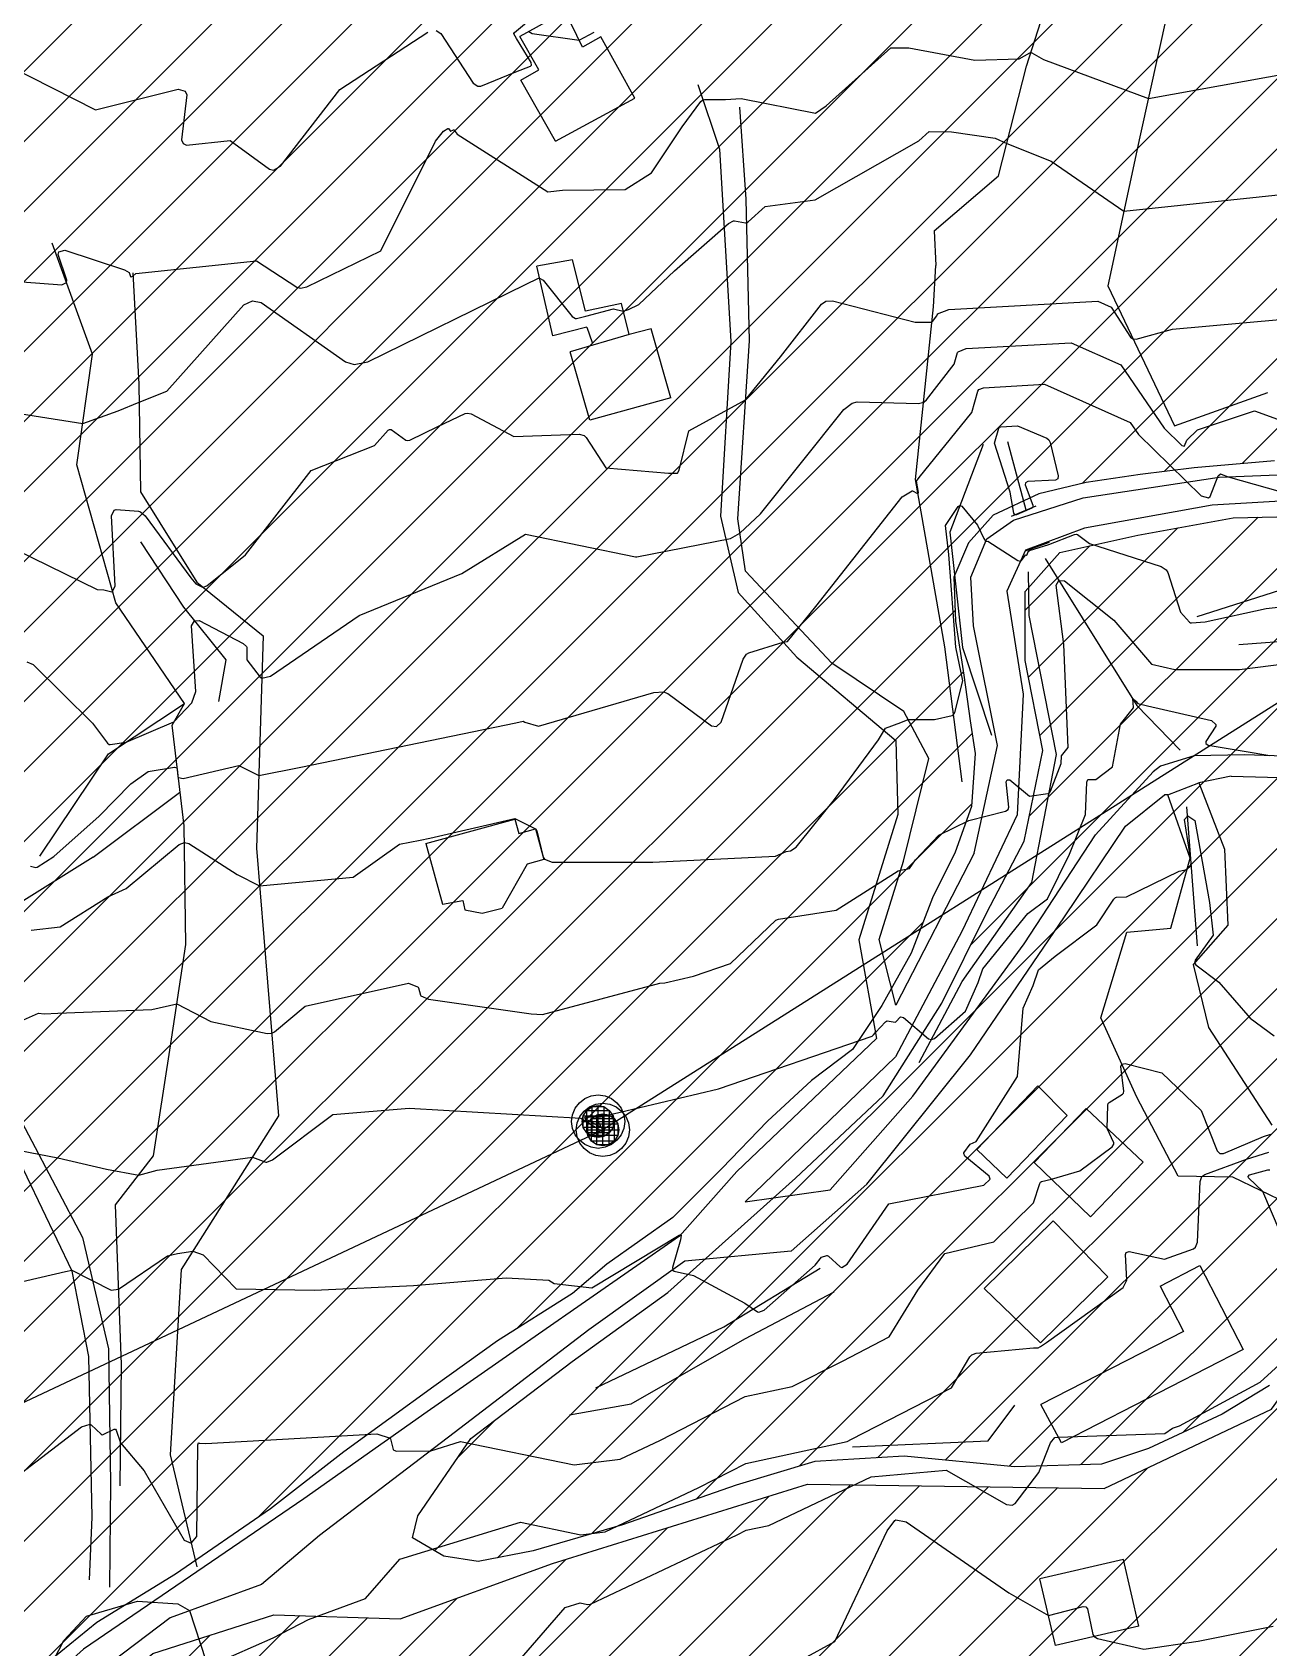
# Model space of a CAD drawing. Extents: x 13365 to 36625, y 86498 to 171760.
# Drawn here: x 16581.4 to 16737.5, y 88683 to 88887 of the extents above; entities that cross this region are included whole.
import ezdxf

# ---------------------------------------------------------------- set-up
doc = ezdxf.new("R2010")
doc.units = 0
doc.header["$LTSCALE"] = 5
doc.header["$MEASUREMENT"] = 0
doc.linetypes.add('A_CONTINUOUS_LINE', pattern=[0])
doc.linetypes.add('KERB', pattern=[16, 5, -6, 5])
doc.layers.get('0').update_dxf_attribs({"linetype": 'A_CONTINUOUS_LINE'})
for name, color, linetype in [('CONTOUR', 255, 'Continuous'), ('ELECTRIC', 240, 'A_CONTINUOUS_LINE'), ('EXISTING BUILDING', 21, 'A_CONTINUOUS_LINE'), ('EXISTING ROAD', 25, 'A_CONTINUOUS_LINE'), ('Recreational', 73, 'Continuous'), ('RELIEF', 255, 'A_CONTINUOUS_LINE'), ('Residential', 51, 'Continuous'), ('STREAM & RIVER FRONT', 161, 'A_CONTINUOUS_LINE')]:
    doc.layers.add(name, color=color, linetype=linetype)

# ---------------------------------------------------------------- blocks, each defined once
blk = doc.blocks.new('S034')
at = {"color": 0}
for p, q in [((-0.43, 0.25), (-0.35, 0.35)), ((-0.35, 0.35), (-0.25, 0.43)), ((-0.25, 0.43), (-0.13, 0.48)), ((-0.13, 0.48), (0, 0.5)), ((0, 0.5), (0.13, 0.48)), ((0.13, 0.48), (0.25, 0.43)), ((0.25, 0.43), (0.35, 0.35)), ((0.35, 0.35), (0.43, 0.25)), ((-0.5, 0), (-0.48, 0.13)), ((-0.48, -0.13), (-0.5, 0)), ((-0.48, 0.13), (-0.43, 0.25)), ((-0.3, 0), (-0.28, 0.11)), ((-0.28, -0.11), (-0.3, 0)), ((0.3, 0), (-0.3, 0)), ((-0.28, 0.11), (-0.21, 0.21)), ((-0.28, -0.11), (-0.28, 0.11)), ((-0.28, 0.11), (0.28, 0.11)), ((-0.21, 0.21), (-0.11, 0.28)), ((-0.21, -0.21), (-0.21, 0.21)), ((-0.21, 0.21), (0.21, 0.21)), ((-0.11, 0.28), (0, 0.3)), ((-0.11, -0.28), (-0.11, 0.28)), ((-0.11, 0.28), (0.11, 0.28)), ((0, 0.3), (0.11, 0.28)), ((0, -0.3), (0, 0.3)), ((0.11, 0.28), (0.21, 0.21)), ((0.11, 0.28), (0.11, -0.28)), ((0.21, 0.21), (0.28, 0.11)), ((0.21, 0.21), (0.21, -0.21)), ((0.28, 0.11), (0.3, 0)), ((0.28, 0.11), (0.28, -0.11)), ((0.3, 0), (0.28, -0.11)), ((0.43, 0.25), (0.48, 0.13)), ((0.48, 0.13), (0.5, 0)), ((0.5, 0), (0.48, -0.13)), ((-0.43, -0.25), (-0.48, -0.13)), ((-0.35, -0.35), (-0.43, -0.25)), ((-0.21, -0.21), (-0.28, -0.11)), ((0.28, -0.11), (-0.28, -0.11)), ((-0.11, -0.28), (-0.21, -0.21)), ((0.21, -0.21), (-0.21, -0.21)), ((0, -0.3), (-0.11, -0.28)), ((0.11, -0.28), (-0.11, -0.28)), ((0.11, -0.28), (0, -0.3)), ((0.21, -0.21), (0.11, -0.28)), ((0.28, -0.11), (0.21, -0.21)), ((0.43, -0.25), (0.35, -0.35)), ((0.48, -0.13), (0.43, -0.25)), ((-0.25, -0.43), (-0.35, -0.35)), ((-0.13, -0.48), (-0.25, -0.43)), ((0, -0.5), (-0.13, -0.48)), ((0.13, -0.48), (0, -0.5)), ((0.25, -0.43), (0.13, -0.48)), ((0.35, -0.35), (0.25, -0.43))]:
    blk.add_line(p, q, dxfattribs=at)

msp = doc.modelspace()

# ---------------------------------------------------------------- hatches: boundary and pattern name
at = {"layer": 'Recreational', "linetype": 'Continuous'}
h = msp.add_hatch(dxfattribs=at)
h.set_pattern_fill('ANSI31', color=256, scale=50, style=0)
h.paths.add_polyline_path([(16925.04, 88786.82), (16936.03, 88794.73), (16947.61, 88802.45), (16962.29, 88809.39), (16976.57, 88812.09), (16983.14, 88809), (16986.23, 88800.52), (16986.61, 88791.64), (16967.53, 88779.17), (16951.49, 88770.08), (16934.59, 88758.82), (16914.22, 88751.46), (16893.85, 88741.51), (16869.9, 88732.34), (16848.23, 88722.39), (16827.43, 88716.32), (16807.06, 88707.67), (16796.66, 88696.84), (16791.89, 88682.12), (16793.58, 88667.27), (16776.24, 88655.15), (16755.44, 88642.16), (16730.74, 88633.07), (16699, 88620.88), (16673, 88608.76), (16645.69, 88596.64), (16626.19, 88584.08), (16604.87, 88574.88), (16584.5, 88567.95), (16566.74, 88556.26), (16551.57, 88548.47), (16527.73, 88536.78), (16509.97, 88521.63), (16493.01, 88512.02), (16480.88, 88500.34), (16471.34, 88486.48), (16458.3, 88468.63), (16448.77, 88462.14), (16439.67, 88454.34), (16437.07, 88432.26), (16432.7, 88415.23), (16424.9, 88397.05), (16408.86, 88372.8), (16391.96, 88357.22), (16373.71, 88338.53), (16349.88, 88319.48), (16329.44, 88302.9), (16305.61, 88287.32), (16283.51, 88279.52), (16258.8, 88271.3), (16229.68, 88257.37), (16199.35, 88247.41), (16175.08, 88235.72), (16154.64, 88223.97), (16137.74, 88210.98), (16124.3, 88198.42), (16110.82, 88183.61), (16086.55, 88172.35), (16067.92, 88161.53), (16041.48, 88148.54), (16009.78, 88132.9), (15987.68, 88122.94), (15964.28, 88106.92), (15939.51, 88090.34), (15921.31, 88073.45), (15902.24, 88056.57), (15885.34, 88036.22), (15871.43, 88017.88), (15857.13, 87997.96), (15844.56, 87976.75), (15831.5, 87955.83), (15816.76, 87917.74), (15806.36, 87890.03), (15797.66, 87863.9), (15781.19, 87833.16), (15778.99, 87814.44), (15775.95, 87788.47), (15774.63, 87758.87), (15772.03, 87736.35), (15764.62, 87714.54), (15752.05, 87702.85), (15737.75, 87695.93), (15723.45, 87692.9), (15702.22, 87687.27), (15682.62, 87677.18), (15661.38, 87665.06), (15647.51, 87656.83), (15631.48, 87641.68), (15613.71, 87627.83), (15598.54, 87614.84), (15579.04, 87602.72), (15558.2, 87588.29), (15530.46, 87568.38), (15506.2, 87552.79), (15476.25, 87530.63), (15449.81, 87514.61), (15419.47, 87490.36), (15398.37, 87471.97), (15376.2, 87452.53), (15353.49, 87428.76), (15337.72, 87407.51), (15323.12, 87385.91), (15310.68, 87362.14), (15298.25, 87335.67), (15280.32, 87299.28), (15246.25, 87276.05), (15214.35, 87254.99), (15177.58, 87217.17), (15140.81, 87184.22), (15109.99, 87150.73), (15083, 87205.69), (15068.26, 87236.08), (15049.98, 87278.53), (15039.11, 87304.43), (15028.89, 87340.43), (15019.21, 87365.14), (15012.21, 87383.95), (15005.22, 87400.07), (15002.4, 87411.12), (15003.46, 87420.61), (15010.84, 87421.66), (15020.87, 87421.14), (15033.53, 87424.83), (15054.11, 87429.57), (15070.47, 87435.9), (15082.08, 87438.01), (15097.91, 87441.17), (15110.57, 87445.91), (15125.35, 87450.13), (15132.24, 87452.8), (15148.6, 87458.07), (15162.31, 87460.71), (15176.56, 87464.4), (15188.7, 87468.09), (15197.14, 87473.89), (15202.47, 87479.77), (15211.97, 87490.31), (15220.41, 87498.75), (15229.38, 87506.13), (15239.4, 87515.09), (15251.54, 87523.52), (15261.57, 87530.9), (15272.65, 87537.76), (15285.9, 87546.26), (15296.98, 87551.53), (15310.17, 87558.38), (15326, 87566.82), (15340.77, 87577.89), (15349.82, 87586.98), (15361.96, 87598.57), (15368.82, 87607.53), (15375.68, 87618.08), (15384.17, 87628.75), (15389.98, 87641.4), (15396.31, 87654.58), (15402.64, 87664.07), (15414.25, 87677.78), (15423.22, 87687.26), (15436.94, 87698.33), (15445.45, 87706.35), (15457.05, 87712.68), (15466.03, 87718.48), (15482.91, 87725.86), (15496.63, 87731.13), (15517.74, 87738.51), (15532.51, 87745.36), (15549.48, 87754.4), (15563.2, 87764.42), (15574.81, 87771.8), (15591.69, 87782.34), (15610.69, 87792.88), (15623.47, 87799.33), (15635.61, 87808.29), (15648.8, 87819.36), (15664.1, 87832.01), (15673.6, 87840.44), (15687.92, 87853.25), (15699.53, 87866.96), (15706.39, 87878.03), (15712.72, 87891.73), (15721.69, 87909.13), (15729.61, 87927.05), (15737.59, 87940.39), (15742.34, 87950.41), (15751.31, 87963.06), (15758.17, 87980.45), (15762.91, 87998.38), (15770.36, 88013.75), (15781.44, 88027.45), (15789.88, 88042.21), (15797.32, 88052.35), (15808.93, 88069.74), (15814.2, 88085.03), (15825.28, 88097.15), (15837.42, 88107.7), (15852.76, 88118.32), (15864.9, 88132.55), (15879.67, 88144.15), (15895.56, 88157.48), (15907.17, 88172.77), (15919.31, 88188.58), (15936.19, 88204.39), (15950.97, 88221.79), (15962.58, 88233.91), (15978.99, 88249.87), (15993.76, 88267.27), (16004.32, 88285.19), (16017.03, 88307.5), (16026.53, 88323.31), (16033.59, 88346.96), (16041.25, 88369.09), (16050.91, 88392.43), (16061.79, 88405.71), (16079.8, 88418.7), (16098.35, 88428.12), (16112.55, 88429.46), (16130.27, 88435.49), (16147.6, 88441.93), (16165.97, 88448.18), (16184.87, 88452.98), (16202.81, 88459.7), (16219.52, 88466.15), (16244.19, 88475.43), (16265.73, 88483.48), (16293.92, 88494.68), (16322.75, 88508.12), (16341.39, 88520.69), (16360.93, 88535.09), (16377.91, 88547.57), (16398.45, 88564.25), (16414.47, 88572.89), (16436.6, 88582.55), (16453.32, 88593.79), (16477.34, 88606.27), (16493.41, 88613.06), (16513.91, 88621.7), (16532.86, 88632.31), (16548.56, 88642.55), (16568.74, 88657.59), (16582.83, 88670.71), (16596.61, 88682.23), (16611.92, 88687.13), (16627.87, 88686.63), (16647.1, 88693.59), (16679.29, 88703.61), (16716.75, 88703.08), (16737.86, 88713.09), (16748.94, 88728.38), (16762.13, 88738.92), (16778.49, 88752.63), (16787.39, 88761.04), (16806.07, 88767.18), (16818.95, 88772.26), (16836.58, 88774.3), (16850.13, 88774.97), (16864.37, 88778.36), (16879.96, 88783.1), (16894.88, 88784.45), (16910.81, 88785.47)])
at = {"layer": 'Residential', "linetype": 'Continuous'}
h = msp.add_hatch(dxfattribs=at)
h.set_pattern_fill('ANSI31', color=256, scale=50, style=0)
h.paths.add_polyline_path([(16630.08, 88699.64), (16636.79, 88709.37), (16649.55, 88719.1), (16661.64, 88727.82), (16677.76, 88742.25), (16688.84, 88752.65), (16696.23, 88764.39), (16701.94, 88775.8), (16706.64, 88784.85), (16708.99, 88796.26), (16706.77, 88807.64), (16706.77, 88816.38), (16711.14, 88821.3), (16720.98, 88823.48), (16733.01, 88825.67), (16745.86, 88825.94), (16758.44, 88826.76), (16770.2, 88828.95), (16775.12, 88834.96), (16779.49, 88842.33), (16781.2, 88847.63), (16783.39, 88858.01), (16783.94, 88871.12), (16786.67, 88882.86), (16792.69, 88889.69), (16804.72, 88898.7), (16813.47, 88906.9), (16830.85, 88927.16), (16842.89, 88943.31), (16854.23, 88954.99), (16866.95, 88968.04), (16878.64, 88981.43), (16886.55, 88992.43), (16887.08, 88995.26), (16885.83, 88998.09), (16882.37, 89000.6), (16877.35, 88999.97), (16871.39, 88998.71), (16865.11, 89000.28), (16856.94, 89003.42), (16846.59, 89008.44), (16835.6, 89012.51), (16824.92, 89017.22), (16812.68, 89020.35), (16802.01, 89022.23), (16791.65, 89021.92), (16780.97, 89020.98), (16773.13, 89023.17), (16764.65, 89026.62), (16757.12, 89033.52), (16748.01, 89040.74), (16745.5, 89046.01), (16748.14, 89050.4), (16755.22, 89054.05), (16767.92, 89062.87), (16776.21, 89059.56), (16785.6, 89052.94), (16809.9, 89049.08), (16841.94, 89052.39), (16857.96, 89055.11), (16870.02, 89060.42), (16882.8, 89067.87), (16889.54, 89075.67), (16900.18, 89080.98), (16914.73, 89083.46), (16927.5, 89084.17), (16943.83, 89088.78), (16962.72, 89092.76), (16988.62, 89097.01), (17014.52, 89103.39), (17034.39, 89110.48), (17068.97, 89124.81), (17094.87, 89135.8), (17108.71, 89141.47), (17119.71, 89151.39), (17133.9, 89163.09), (17148.45, 89174.43), (17162.29, 89184), (17177.97, 89193.32), (17191.46, 89202.89), (17199.62, 89212.11), (17209.2, 89224.87), (17218.78, 89237.27), (17224.81, 89243.3), (17235.81, 89246.13), (17251.77, 89251.1), (17268.24, 89259.11), (17283.14, 89268.68), (17298.75, 89279.31), (17322.88, 89295.62), (17338.85, 89305.9), (17351.62, 89313.69), (17366.88, 89321.85), (17376.24, 89330.89), (17386.34, 89346.58), (17395.32, 89366.76), (17407.11, 89389.75), (17417.21, 89411.61), (17425.09, 89428.62), (17428.46, 89447.68), (17430.7, 89469.54), (17436.31, 89481.87), (17444.17, 89489.16), (17456.51, 89491.4), (17464.93, 89490.84), (17468.86, 89488.6), (17472.79, 89482.43), (17476.15, 89468.42), (17479.52, 89457.77), (17482.32, 89447.12), (17484.57, 89437.59), (17489.62, 89426.38), (17493.55, 89407.32), (17496.35, 89392.18), (17498.04, 89380.41), (17497.47, 89357.99), (17498.04, 89344.54), (17497.47, 89325.48), (17491.88, 89313.93), (17489.35, 89302.53), (17491.88, 89284.16), (17495.69, 89274.02), (17496.32, 89260.71), (17500.13, 89251.84), (17506.47, 89242.34), (17512.18, 89226.5), (17514.72, 89208.76), (17519.79, 89189.75), (17521.06, 89172.65), (17519.79, 89163.78), (17514.08, 89151.11), (17512.2, 89138.81), (17511.56, 89125.51), (17505.86, 89114.74), (17503.32, 89103.33), (17498.25, 89089.39), (17493.81, 89078.62), (17488.73, 89072.29), (17477.32, 89066.59), (17470.98, 89056.45), (17464, 89046.95), (17457.66, 89036.81), (17450.68, 89033.01), (17443.7, 89033.64), (17438.39, 89036.68), (17430.24, 89041.56), (17423.32, 89046.85), (17413.95, 89052.55), (17405.8, 89056.21), (17398.06, 89057.84), (17391.95, 89057.84), (17381.76, 89055.4), (17373.61, 89052.55), (17363.84, 89047.26), (17356.1, 89043.19), (17347.13, 89037.9), (17325.7, 89022.65), (17312.17, 89011.71), (17296.71, 89003.99), (17277.38, 88996.91), (17259.34, 88990.47), (17237.43, 88980.17), (17221.33, 88969.23), (17205.87, 88958.29), (17191.05, 88946.71), (17174.94, 88931.26), (17161.95, 88916.91), (17148.42, 88902.75), (17131.67, 88889.23), (17113.63, 88869.92), (17087.22, 88850.61), (17066.6, 88837.74), (17060.01, 88833.61), (17047.77, 88823.32), (17030.09, 88812.35), (17020.8, 88807.05), (17010.52, 88801.41), (17002.56, 88798.1), (16996.26, 88797.44), (16991.61, 88799.1), (16988.63, 88803.07), (16987.63, 88809.37), (16983.98, 88813.34), (16977.02, 88815), (16967.07, 88813.67), (16956.45, 88810.69), (16950.15, 88806.05), (16939.54, 88800.75), (16932.9, 88795.78), (16925.27, 88791.14), (16916.65, 88788.49), (16904.59, 88787.48), (16891.32, 88787.15), (16878.39, 88785.49), (16865.12, 88781.51), (16853.51, 88778.53), (16841.57, 88776.87), (16826.98, 88776.21), (16817.36, 88774.88), (16808.65, 88771.19), (16799.69, 88767.88), (16791.4, 88764.9), (16784.1, 88763.24), (16778.79, 88758.93), (16772.49, 88751.97), (16766.19, 88746.01), (16759.83, 88740.61), (16752.2, 88735.31), (16747.23, 88731.01), (16744.24, 88727.03), (16740.59, 88721.73), (16737.61, 88716.09), (16731.64, 88712.45), (16722.35, 88708.14), (16716.38, 88706.15), (16705.43, 88705.82), (16691.5, 88707.15), (16680.22, 88706.48), (16670.27, 88703.5), (16655.94, 88698.5), (16644.66, 88695.19), (16637.69, 88693.86), (16633.38, 88694.52), (16629.4, 88696.84)])
h = msp.add_hatch(dxfattribs=at)
h.set_pattern_fill('ANSI31', color=256, scale=50, style=0)
h.paths.add_polyline_path([(15494.79, 88343.41), (15503.05, 88354.41), (15508.54, 88365.97), (15518.89, 88373.27), (15533.51, 88383.62), (15558.48, 88393.35), (15577.97, 88397), (15607.07, 88403.29), (15633.43, 88411.09), (15654.74, 88415.7), (15676.1, 88420.04), (15693.91, 88430.32), (15706.96, 88438.23), (15719.63, 88447.71), (15731.89, 88457.2), (15742.58, 88464.71), (15752.47, 88472.22), (15759.59, 88482.5), (15770.27, 88493.96), (15781.01, 88509.86), (15800.74, 88539.42), (15819.59, 88560.76), (15833.33, 88584.79), (15840.8, 88609.85), (15845.3, 88632.32), (15851.48, 88654.79), (15854.3, 88685.13), (15858.23, 88705.92), (15868.1, 88730.61), (15884.93, 88750.05), (15909.11, 88767.38), (15929.62, 88784.71), (15946.97, 88802.57), (15959.58, 88816.75), (15976.31, 88831.6), (15988.68, 88843.96), (15999.3, 88855.15), (16010.44, 88865.27), (16025.64, 88888.55), (16038.81, 88906.77), (16059.07, 88923.97), (16078.48, 88949.09), (16109.59, 88960.28), (16133.23, 88970.22), (16158.29, 88983.66), (16181.47, 88991.65), (16209.45, 88998.03), (16237.42, 89001.23), (16258.26, 89000.15), (16285.47, 89001.69), (16309.96, 89002.78), (16328.69, 89000), (16352.28, 89000.7), (16380.04, 89006.24), (16405.71, 89009.71), (16432.07, 89013.17), (16461.22, 89017.33), (16497.3, 89023.57), (16526.44, 89031.89), (16559.74, 89039.51), (16578.48, 89049.91), (16592.35, 89063.77), (16600.68, 89080.41), (16607.78, 89097.88), (16605.7, 89118.67), (16598.76, 89132.53), (16590.44, 89142.24), (16587.66, 89159.57), (16586.97, 89174.81), (16584.89, 89197.69), (16586.97, 89211.55), (16593.21, 89217.79), (16605.01, 89218.48), (16614.72, 89212.24), (16624.43, 89204.62), (16634.15, 89195.61), (16640.39, 89185.9), (16647.33, 89172.04), (16652.88, 89158.87), (16658.43, 89140.16), (16658.43, 89125.6), (16663.29, 89111.05), (16667.45, 89094.41), (16672.91, 89086.02), (16679.34, 89079.24), (16685.41, 89074.24), (16692.2, 89071.03), (16696.49, 89064.25), (16703.28, 89056.04), (16713.28, 89051.4), (16724.35, 89050.33), (16736.14, 89049.26), (16742.57, 89046.41), (16745.78, 89040.7), (16749, 89032.85), (16755.07, 89026.07), (16761.5, 89021.07), (16772.86, 89016.17), (16781.32, 89014.73), (16791.22, 89015.14), (16798.23, 89016.17), (16803.59, 89016.38), (16811.02, 89014.73), (16820.51, 89012.05), (16828.96, 89008.75), (16838.04, 89005.46), (16842.85, 89003.14), (16850.27, 88999.84), (16855.43, 88996.96), (16862.03, 88993.87), (16865.74, 88989.74), (16869.04, 88985.21), (16867.81, 88980.89), (16865.33, 88976.35), (16861.41, 88972.23), (16857.89, 88968.43), (16853.15, 88964.11), (16847.16, 88958.75), (16840.36, 88952.16), (16834.17, 88945.36), (16828.4, 88937.94), (16823.43, 88931.05), (16818.89, 88924.87), (16814.35, 88918.28), (16808.17, 88911.89), (16800.33, 88904.88), (16793.11, 88899.11), (16787.75, 88893.55), (16782.39, 88887.99), (16779.28, 88882.12), (16777.22, 88876.35), (16777.22, 88869.76), (16776.8, 88862.96), (16776.6, 88856.36), (16774.95, 88849.57), (16772.68, 88844), (16769.79, 88839.47), (16766.08, 88836.38), (16761.95, 88834.53), (16757.42, 88833.08), (16749.79, 88833.08), (16738.24, 88832.88), (16728.08, 88831.98), (16721.27, 88831.15), (16714.47, 88830.12), (16708.49, 88828.68), (16702.71, 88826), (16699.62, 88822.5), (16697.76, 88818.17), (16697.97, 88812.61), (16699, 88805.81), (16699.82, 88800.04), (16700.44, 88795.92), (16700, 88789.22), (16697.94, 88783.45), (16695.05, 88777.68), (16692.37, 88770.67), (16688.66, 88764.08), (16684.95, 88758.52), (16679.79, 88754.6), (16674.22, 88749.45), (16668.45, 88743.48), (16662.26, 88737.3), (16653.96, 88731.41), (16649.63, 88727.7), (16640.14, 88721.73), (16632.1, 88715.96), (16620.75, 88707.72), (16611.47, 88700.51), (16599.51, 88692.27), (16589.55, 88686.14), (16580.47, 88678.73), (16571.6, 88671.1), (16563.56, 88663.48), (16555.52, 88657.5), (16544.79, 88650.91), (16530.15, 88642.46), (16514.39, 88633.52), (16499.54, 88625.9), (16487.17, 88620.34), (16477.48, 88616.83), (16464.48, 88609.42), (16448.6, 88600.35), (16437.17, 88594.29), (16421.5, 88586.46), (16411.8, 88580.9), (16397.99, 88572.86), (16386.23, 88566.27), (16371.17, 88554.94), (16361, 88548.89), (16351.51, 88542.09), (16343.88, 88535.5), (16333.78, 88528.28), (16324.29, 88520.46), (16317.69, 88516.54), (16309.03, 88512.83), (16298.72, 88508.51), (16287.9, 88504.05), (16274.15, 88499.34), (16260.78, 88494.83), (16249.67, 88490.13), (16234.99, 88486.18), (16223.31, 88480.91), (16211.26, 88475.64), (16203.73, 88472.07), (16190.55, 88467.74), (16179.34, 88465.04), (16167.85, 88463.91), (16151.28, 88459.58), (16139.23, 88455.07), (16126.05, 88449.99), (16108.72, 88443.97), (16098.5, 88439.02), (16086.83, 88433.75), (16079.86, 88431.31), (16072.33, 88425.47), (16064.98, 88419.08), (16059.15, 88412.87), (16046.86, 88427.97), (16026.65, 88428.3), (16013.4, 88424), (15997.83, 88418.7), (15985.9, 88411.42), (15973.64, 88402.15), (15960.39, 88394.54), (15935.15, 88389.2), (15913.84, 88379.33), (15896.68, 88369.47), (15881.09, 88362.71), (15865.49, 88361.68), (15843.14, 88364.79), (15821.3, 88366.87), (15808.96, 88367.64), (15797.8, 88368.71), (15784.5, 88370), (15769.49, 88370.86), (15751.25, 88370.64), (15731.73, 88370), (15714.09, 88366.67), (15694.41, 88362.99), (15680.14, 88359.75), (15660.69, 88353.49), (15640.15, 88346.79), (15619.17, 88342.48), (15596.47, 88340.53), (15573.72, 88338.78), (15559.14, 88335.05), (15545.23, 88329.97), (15528.27, 88325.9), (15504.18, 88323.19), (15495.03, 88330.84)])
edge = h.paths.add_edge_path(flags=16)
edge.add_arc((15950.24, 88496.61), 15.56, 174.6777, 264.6777, ccw=False)
edge.add_line((15934.75, 88498.05), (15906.02, 88532.68))
edge.add_line((15906.02, 88532.68), (15899.63, 88540.38))
edge.add_line((15899.63, 88540.38), (15893.25, 88548.08))
edge.add_line((15893.25, 88548.08), (15910.18, 88562.12))
edge.add_line((15910.18, 88562.12), (15916.56, 88554.43))
edge.add_line((15916.56, 88554.43), (15962.74, 88592.74))
edge.add_line((15962.74, 88592.74), (16082.04, 88691.7))
edge.add_line((16082.04, 88691.7), (16199.02, 88788.75))
edge.add_line((16199.02, 88788.75), (16197.43, 88790.67))
edge.add_line((16197.43, 88790.67), (16212.05, 88802.8))
edge.add_line((16212.05, 88802.8), (16220.35, 88792.79))
edge.add_line((16220.35, 88792.79), (16248.76, 88758.55))
edge.add_line((16248.76, 88758.55), (16262.81, 88741.61))
edge.add_line((16262.81, 88741.61), (16291.54, 88706.98))
edge.add_line((16291.54, 88706.98), (16300.8, 88695.82))
edge.add_line((16300.8, 88695.82), (16286.18, 88683.69))
edge.add_line((16286.18, 88683.69), (16283.3, 88687.15))
edge.add_line((16283.3, 88687.15), (16260.21, 88668))
edge.add_line((16260.21, 88668), (16244.43, 88654.91))
edge.add_line((16244.43, 88654.91), (16207.37, 88624.16))
edge.add_line((16207.37, 88624.16), (16155.82, 88581.4))
edge.add_line((16155.82, 88581.4), (16117.83, 88549.88))
edge.add_line((16117.83, 88549.88), (16110.13, 88543.5))
edge.add_line((16110.13, 88543.5), (16047.02, 88491.14))
edge.add_line((16047.02, 88491.14), (16000.84, 88452.83))
edge.add_line((16000.84, 88452.83), (16013.34, 88437.77))
edge.add_line((16013.34, 88437.77), (15992.73, 88428.16))
edge.add_line((15992.73, 88428.16), (15983.91, 88438.79))
edge.add_line((15983.91, 88438.79), (15977.52, 88446.48))
edge.add_line((15977.52, 88446.48), (15948.79, 88481.12))

# ---------------------------------------------------------------- linework, layer by layer
at = {"layer": 'CONTOUR', "color": 33, "linetype": 'A_CONTINUOUS_LINE'}
for points in [[(16575.69, 88884.13), (16589.38, 88877.21), (16599.82, 88879.8), (16600.72, 88879.57), (16600.93, 88879.08), (16600.25, 88873.4), (16600.44, 88872.92), (16600.88, 88872.75), (16606.39, 88873.34), (16611.35, 88869.69), (16611.85, 88869.57), (16612.74, 88870.07), (16620.22, 88879.76), (16631.33, 88887.02)], [(16632.42, 88887.21), (16632.99, 88886.85), (16637.09, 88880.55), (16637.64, 88880.17), (16638.03, 88880.19), (16642.47, 88882), (16644.3, 88882.72), (16644.42, 88882.85), (16644.39, 88883.15), (16642.54, 88886.22), (16642.21, 88886.78), (16642.2, 88886.83), (16642.29, 88886.98), (16643.8, 88888.22)], [(16644.08, 88887.07), (16644.51, 88886.84), (16650.46, 88885.99), (16652.34, 88887.02)], [(16577.88, 88855.64), (16585.15, 88855.11), (16585.72, 88855.37), (16585.79, 88855.68), (16584.66, 88858.94), (16584.75, 88859.27), (16585.5, 88859.45), (16593.04, 88857), (16593.64, 88856.66), (16593.66, 88856.63), (16593.82, 88856.14), (16593.86, 88856.11), (16593.88, 88856.11), (16594.12, 88856.17), (16594.5, 88856.54), (16609.73, 88858.13), (16614.81, 88854.81), (16615.27, 88854.66), (16616.09, 88854.82), (16625.41, 88859.38), (16632.3, 88873.22), (16633.34, 88874.49), (16633.88, 88874.84), (16633.93, 88874.85), (16633.96, 88874.83), (16634.16, 88874.53), (16634.18, 88874.51), (16634.22, 88874.51), (16634.58, 88874.67), (16634.62, 88874.67), (16634.66, 88874.64), (16635.07, 88874.14), (16646.5, 88866.82), (16648.34, 88867.03), (16656.27, 88867.11), (16659.57, 88869.23), (16663.44, 88875.06), (16665.83, 88878.26), (16666.08, 88878.46), (16666.28, 88878.51), (16668.93, 88878.51), (16670.89, 88878.64), (16680.28, 88876.76), (16681.65, 88877.7), (16689.79, 88885.04), (16692.08, 88885.03), (16700.4, 88883.48), (16706.01, 88883.63), (16707.36, 88884.4), (16707.48, 88884.43), (16707.61, 88884.4), (16709.07, 88883.54), (16722.32, 88878.64), (16740.51, 88881.9)], [(16579.38, 88821.61), (16589.58, 88816.63), (16590.44, 88816.56), (16591.45, 88816.33), (16591.53, 88816.35), (16591.89, 88817.09), (16591.42, 88825.9), (16591.76, 88826.64), (16592, 88826.72), (16594.83, 88826.49), (16595.06, 88826.43), (16595.65, 88825.93), (16601.42, 88818.08), (16602.06, 88817.33), (16602.9, 88816.91), (16602.98, 88816.89), (16603.45, 88817.08), (16608.33, 88821.01), (16616.6, 88831.65), (16624.61, 88834.82), (16626.33, 88836.74), (16626.52, 88836.84), (16626.71, 88836.8), (16628.59, 88835.48), (16628.78, 88835.42), (16629.09, 88835.48), (16632.6, 88837.2), (16636.05, 88838.83), (16636.35, 88838.89), (16636.82, 88838.78), (16642.22, 88835.95), (16650.44, 88836.23), (16651.08, 88836.08), (16651.35, 88835.83), (16653.83, 88831.96), (16653.83, 88831.96), (16653.84, 88831.96), (16661.73, 88831.31), (16662.78, 88831.29), (16662.87, 88831.32), (16662.88, 88831.32), (16663.08, 88831.68), (16664.32, 88836.64), (16671.47, 88840.56), (16675.89, 88846.01), (16681.03, 88852.64), (16681.58, 88853.03), (16682.45, 88853.07), (16692.87, 88850.37), (16694.85, 88850.36), (16695, 88850.4), (16695.06, 88850.44), (16695.62, 88851.16), (16695.69, 88851.4), (16695.7, 88851.41), (16697.12, 88851.98), (16715.94, 88853.02), (16717.63, 88852.27), (16720.08, 88848.5), (16720.37, 88848.27), (16720.76, 88848.25), (16725.37, 88849.51), (16743.58, 88851.14)], [(16580.71, 88807.48), (16581.5, 88807.13), (16589.03, 88799.73), (16590.9, 88797.19), (16591.1, 88797.04), (16591.26, 88797.02), (16593.26, 88797.33), (16599.29, 88799.88), (16601.55, 88802.28), (16602.06, 88803.74), (16601.52, 88812.02), (16601.87, 88812.67), (16602.47, 88812.7), (16608.05, 88809.8), (16608.46, 88809.43), (16608.49, 88809.31), (16608.5, 88807.73), (16610.19, 88805.54), (16610.39, 88805.42), (16611.49, 88805.65), (16622.66, 88813.34), (16635.64, 88818.63), (16643.68, 88823.6), (16657.55, 88820.75), (16657.61, 88820.72), (16657.66, 88820.73), (16657.7, 88820.75), (16657.73, 88820.76), (16669.58, 88823.05), (16670.75, 88823.71), (16673.36, 88826.17), (16683.86, 88839.34), (16684.92, 88840.16), (16685.57, 88840.31), (16693.3, 88840.12), (16693.95, 88840.27), (16694.3, 88840.55), (16697.81, 88845.06), (16698.24, 88846.54), (16698.31, 88846.64), (16699.32, 88847.04), (16712.56, 88847.77), (16718.83, 88844.99), (16724.33, 88836.97), (16726.56, 88834.78), (16726.83, 88834.71), (16726.88, 88834.76), (16727.17, 88835.49), (16728.51, 88836.76), (16735.71, 88839.18), (16740.95, 88837.29)], [(16581.18, 88781.69), (16581.85, 88781.49), (16582.04, 88781.54), (16584.12, 88782.91), (16589.86, 88788), (16593.84, 88792.08), (16596.04, 88793.61), (16599.38, 88794.16), (16599.65, 88794.09), (16599.7, 88794.01), (16599.8, 88792.94), (16599.85, 88792.86), (16600.45, 88792.74), (16607.47, 88794.4), (16610, 88793.11), (16615.33, 88794.18), (16642.47, 88799.77), (16643.38, 88799.98), (16643.6, 88799.87), (16645.3, 88799.37), (16659.89, 88803.62), (16661.09, 88803.68), (16661.64, 88803.47), (16667.18, 88799.4), (16667.81, 88799.31), (16668.39, 88799.84), (16671.17, 88807.83), (16671.58, 88808.43), (16671.89, 88808.61), (16676.23, 88809.95), (16676.76, 88810.04), (16680.35, 88814.46), (16691.25, 88828.33), (16692.48, 88829.09), (16692.54, 88829.09), (16693.16, 88828.74), (16693.23, 88828.75), (16693.28, 88828.87), (16693.06, 88830.31), (16693.36, 88830.74), (16700.01, 88838.96), (16700.8, 88841.68), (16700.93, 88841.87), (16701.51, 88842.1), (16709.19, 88842.53), (16720.03, 88837.71), (16721.08, 88836.18), (16728.99, 88828.43), (16729.92, 88828.18), (16730.11, 88828.34), (16731.14, 88830.95), (16731.4, 88831.2), (16731.42, 88831.21), (16731.5, 88831.2), (16732.41, 88830.85), (16742.24, 88828.07)], [(16581.25, 88773.6), (16584.91, 88774.03), (16590.95, 88777.81), (16593.28, 88778.84), (16599.95, 88784.41), (16600.61, 88784.67), (16601.19, 88784.52), (16607.28, 88780.61), (16610.1, 88779.2), (16621.93, 88780.27), (16627.75, 88784.43), (16630.38, 88784.96), (16631.61, 88785.21), (16642.33, 88787.68), (16644.95, 88786.38), (16644.98, 88786.37), (16644.98, 88786.37), (16645.13, 88786.12), (16645.9, 88782.79), (16646.07, 88782.54), (16647.05, 88782.19), (16659.75, 88782.19), (16675.26, 88782.92), (16676.57, 88783.51), (16677.14, 88783.6), (16677.87, 88784.06), (16678.35, 88784.7), (16682.71, 88790.08), (16688.26, 88797.63), (16689.12, 88799.12), (16691.06, 88799.8), (16692, 88800.2), (16695.32, 88800.2), (16697.56, 88800.72), (16697.72, 88800.81), (16697.88, 88801.09), (16698.91, 88805.06), (16698.02, 88809.33), (16697.12, 88821.03), (16696.7, 88824.69), (16698.3, 88827.11), (16698.52, 88827.22), (16698.77, 88827.12), (16700.73, 88824.75), (16701.56, 88823.07), (16701.77, 88822.7), (16701.8, 88822.68), (16701.81, 88822.68), (16702.04, 88822.72), (16705.82, 88820.27), (16706.18, 88820.2), (16706.25, 88820.24), (16706.81, 88820.95), (16706.88, 88820.99), (16706.89, 88820.99), (16706.94, 88820.95), (16706.95, 88820.95), (16706.98, 88820.97), (16707.13, 88821.39), (16707.15, 88821.42), (16707.33, 88821.52), (16709.77, 88822.31), (16712.98, 88823.57), (16713.25, 88823.6), (16713.39, 88823.54), (16714.89, 88822.44), (16723.92, 88819.51), (16724.56, 88819.11), (16724.78, 88818.76), (16726.39, 88813.74), (16727.53, 88812.49), (16727.64, 88812.42), (16727.77, 88812.4), (16729.48, 88812.55), (16737.2, 88814.23), (16742.17, 88814.78)], [(16579.84, 88745.76), (16584.65, 88744.82), (16590.78, 88743.4), (16594.84, 88742.66), (16597.16, 88743.29), (16609.19, 88744.92), (16610.9, 88744.3), (16611.04, 88744.28), (16611.75, 88744.57), (16619.34, 88750.33), (16629.01, 88751.13), (16650.68, 88749.85), (16653.38, 88748.18), (16653.43, 88748.17), (16653.54, 88748.24), (16653.68, 88748.3), (16653.69, 88748.31), (16653.67, 88748.34), (16653.3, 88748.62), (16651.28, 88749.71), (16651.19, 88749.91), (16651.33, 88750.02), (16653.14, 88750.02), (16668.03, 88753.54), (16687.44, 88760.2), (16687.62, 88760.37), (16687.87, 88760.65), (16689.15, 88762.02), (16689.27, 88762.1), (16689.36, 88762.12), (16690.34, 88761.99), (16690.43, 88762), (16690.48, 88762.04), (16690.98, 88762.62), (16691.05, 88762.65), (16691.4, 88762.54), (16694.57, 88759.88), (16694.92, 88759.77), (16695.32, 88759.92), (16699.24, 88763.37), (16700.81, 88766.99), (16701.41, 88768.69), (16707.12, 88775.71), (16709.57, 88777.55), (16712.37, 88783.17), (16714.39, 88788.21), (16714.54, 88792.3), (16714.69, 88792.6), (16714.76, 88792.63), (16715.69, 88792.62), (16717.8, 88794.22), (16718.79, 88799.59), (16720.42, 88801.67), (16720.39, 88802.36), (16720.34, 88802.76), (16720.36, 88802.8), (16720.4, 88802.79), (16720.73, 88802.53), (16720.98, 88802.23), (16722.22, 88801.94), (16730.29, 88800.05), (16730.83, 88799.58), (16730.82, 88799.37), (16729.57, 88797.4), (16729.57, 88797.18), (16729.88, 88796.94), (16734.43, 88796.2), (16737.67, 88795.64)], [(16575.25, 88728.1), (16585.59, 88730.49), (16586.38, 88730.64), (16586.47, 88730.62), (16586.5, 88730.61), (16591.38, 88728.14), (16592.31, 88728.27), (16598.5, 88732.44), (16599.73, 88732.77), (16601.67, 88733.04), (16602.99, 88732.58), (16607.16, 88728.3), (16617.05, 88728.12), (16629.52, 88728.72), (16641.24, 88729.69), (16646.64, 88729.37), (16647.31, 88728.95), (16652.05, 88728.41), (16663.06, 88735.05), (16663.28, 88735.16), (16663.3, 88735.16), (16663.31, 88735.15), (16663.33, 88735.07), (16663.23, 88734.49), (16662.23, 88730.97), (16662.27, 88730.67), (16662.44, 88730.54), (16664.87, 88729.99), (16671.39, 88726.49), (16672.99, 88725.38), (16673.15, 88725.34), (16673.8, 88725.6), (16680.23, 88731.28), (16681.07, 88732.29), (16681.73, 88732.49), (16681.78, 88732.49), (16681.94, 88732.42), (16683.42, 88731.05), (16683.6, 88730.99), (16684.28, 88731.39), (16689.55, 88739.04), (16701.55, 88741.39), (16702.34, 88742.16), (16702.23, 88742.53), (16699.16, 88745.06), (16699, 88745.38), (16699.03, 88745.48), (16699.84, 88746.56), (16700.58, 88746.89), (16705.81, 88755.12), (16706.52, 88763.75), (16707.76, 88766.62), (16708.46, 88768.6), (16710.53, 88770.29), (16715.8, 88774.26), (16717.96, 88777.5), (16718.18, 88777.71), (16718.28, 88777.74), (16719.54, 88777.81), (16726.21, 88781.06), (16727.19, 88781.25), (16727.64, 88781.68), (16727.67, 88781.72), (16727.74, 88782.18), (16726.89, 88787.55), (16727.28, 88788.03), (16728.19, 88787.42), (16730.04, 88777.07), (16730.51, 88772.97), (16728.23, 88769.8), (16728.16, 88769.48), (16728.31, 88769.22), (16731.23, 88767.03), (16735.19, 88762.47), (16738.21, 88760.25)], [(16576.75, 88702.57), (16587.64, 88710.86), (16588.72, 88711.18), (16588.86, 88711.12), (16590.09, 88709.93), (16590.22, 88709.87), (16590.36, 88709.88), (16591.76, 88710.56), (16591.9, 88710.56), (16592, 88710.45), (16592.56, 88708.83), (16595.55, 88705.29), (16600.57, 88696.53), (16601.46, 88696.18), (16602.17, 88697.03), (16602.32, 88708.6), (16602.41, 88708.83), (16602.43, 88708.84), (16602.43, 88708.84), (16602.48, 88708.78), (16603.33, 88708.77), (16624.89, 88709.97), (16626.58, 88709.45), (16626.65, 88709.36), (16626.99, 88708.02), (16627.06, 88707.92), (16627.39, 88707.81), (16631.71, 88707.85), (16635.48, 88709.01), (16649.83, 88706.06), (16655.61, 88706.77), (16660.72, 88709.18), (16671.43, 88714.69), (16677.35, 88715.97), (16683.68, 88719.16), (16689.61, 88722.21), (16693.23, 88728.14), (16696.63, 88732.74), (16702.8, 88734.24), (16707.83, 88739.16), (16708.6, 88741.61), (16708.71, 88741.78), (16708.81, 88741.83), (16710.09, 88742.15), (16713.68, 88743.21), (16717.73, 88746.22), (16717.96, 88746.57), (16717.95, 88746.73), (16717.12, 88748.56), (16717.18, 88751.47), (16717.25, 88751.69), (16717.36, 88751.82), (16719.06, 88752.86), (16719.18, 88752.99), (16719.23, 88753.25), (16718.86, 88756.38), (16718.97, 88756.65), (16719.37, 88756.75), (16724.02, 88755.57), (16728.99, 88750.82), (16731.02, 88745.71), (16731.35, 88745.38), (16731.8, 88745.38), (16736.84, 88747.53), (16737.78, 88747.83)], [(16604.37, 88680.92), (16611.83, 88684.23), (16616.27, 88686.55), (16623.48, 88689.17), (16627.8, 88694.15), (16643.03, 88698.81), (16650.67, 88697.24), (16653.75, 88697.62), (16665.56, 88703.2), (16671.49, 88706.25), (16684.27, 88709.01), (16684.84, 88709.29), (16697.47, 88715.78), (16699.77, 88719.71), (16700.03, 88719.97), (16700.57, 88720.17), (16707.8, 88720.84), (16708.42, 88720.85), (16708.68, 88720.99), (16709.44, 88721.53), (16719.12, 88728.45), (16719.59, 88729.39), (16719.41, 88732.64), (16719.53, 88732.89), (16719.9, 88733), (16724.37, 88732.06), (16728.01, 88733.36), (16728.26, 88733.55), (16728.5, 88734.18), (16728.84, 88741.85), (16729.08, 88742.47), (16729.44, 88742.74), (16734.69, 88744.67), (16737.51, 88745.57)], [(16678.75, 88681.57), (16682.72, 88683.75), (16689.32, 88697.71), (16690.32, 88699.04), (16690.44, 88699.11), (16691.72, 88698.85), (16704.69, 88689.88), (16709.7, 88687.03), (16714.07, 88688.19), (16714.44, 88688.13), (16714.63, 88687.89), (16715.31, 88684.62), (16715.46, 88684.37), (16715.88, 88684.14), (16721.75, 88682.8), (16728.6, 88683.79), (16738.07, 88685.7)], [(16583.44, 88680.14), (16585.37, 88683.88), (16588.25, 88686.95), (16589.82, 88687.41), (16594.71, 88688.83), (16599.77, 88688.53), (16601.25, 88687.65), (16603.3, 88681.34)]]:
    msp.add_lwpolyline(points, dxfattribs=at)
at = {"layer": 'CONTOUR', "color": 252, "linetype": 'A_CONTINUOUS_LINE'}
for points in [[(16576.24, 88839.38), (16587.79, 88837.56), (16592.27, 88839.16), (16594.92, 88840.26), (16598.41, 88841.65), (16608.11, 88852.55), (16609.19, 88853.09), (16610.32, 88852.84), (16620.95, 88845.38), (16622.03, 88845.04), (16623.77, 88845.37), (16643.68, 88855.13), (16645.31, 88855.92), (16645.46, 88855.93), (16645.91, 88855.67), (16649.57, 88851.1), (16650, 88850.82), (16650.1, 88850.82), (16651.3, 88851.15), (16654.8, 88852.07), (16656.02, 88851.78), (16656.68, 88851.98), (16657.98, 88852.59), (16662.47, 88856.88), (16669.32, 88862.84), (16669.95, 88863.18), (16670.07, 88863.19), (16671.47, 88862.94), (16671.59, 88862.94), (16671.79, 88863.06), (16673.92, 88864.99), (16680.25, 88865.81), (16693.34, 88873.26), (16694.65, 88874.44), (16697.47, 88874.43), (16702.97, 88873.6), (16704.45, 88872.96), (16710.05, 88870.69), (16719.22, 88864.38), (16739.89, 88866.58)], [(16575.33, 88760.09), (16582.2, 88763.1), (16582.9, 88763.02), (16584.64, 88763.1), (16596.49, 88763.59), (16599.66, 88764.3), (16603.97, 88762.06), (16611.06, 88760.56), (16611.64, 88760.58), (16611.99, 88760.76), (16615.84, 88763.99), (16628.89, 88766.89), (16630.04, 88766.44), (16630.12, 88766.38), (16630.17, 88766.31), (16630.43, 88765.37), (16630.48, 88765.3), (16631.43, 88764.86), (16644.41, 88763.01), (16645.84, 88762.92), (16660.65, 88766.9), (16661.26, 88766.93), (16664.87, 88767.78), (16669.58, 88769.4), (16675.28, 88774.84), (16675.6, 88774.98), (16682.89, 88776.11), (16690.72, 88781.1), (16691.05, 88781.17), (16692.18, 88781.39), (16692.92, 88782.48), (16695.88, 88785.57), (16699.63, 88787.43), (16704.3, 88788.62), (16704.63, 88788.84), (16704.71, 88789.11), (16704.35, 88792.31), (16704.51, 88792.59), (16704.81, 88792.56), (16707.29, 88790.5), (16709.62, 88790.83), (16709.79, 88790.9), (16709.97, 88791.14), (16711.29, 88794.64), (16711.35, 88795.6), (16712.2, 88796.68), (16711.65, 88809.68), (16710.69, 88817.14), (16711.02, 88817.75), (16711.75, 88817.71), (16717.95, 88812.74), (16722.7, 88807.18), (16725.64, 88806.49), (16733.83, 88806.5), (16744.38, 88807.85)], [(16738.95, 88735.45), (16736.79, 88740.58), (16734.98, 88742.29), (16734.92, 88742.5), (16735.08, 88742.67), (16737.42, 88743.31), (16737.64, 88743.31)], [(16635.47, 88672.8), (16648.69, 88688.04), (16650.57, 88688.62), (16651.51, 88688.42), (16651.89, 88688.47), (16670.4, 88697.21), (16671.54, 88697.8), (16674.38, 88698.42), (16687.3, 88704.55), (16696.78, 88705.38), (16704.42, 88701.06), (16705.14, 88700.95), (16705.49, 88701.17), (16708.49, 88705.09), (16709.96, 88708.86), (16710.49, 88709.5), (16710.93, 88709.57), (16724.41, 88710.04), (16725.36, 88710.68), (16726.23, 88710.99), (16736.42, 88716.52), (16741.71, 88721.29)]]:
    msp.add_lwpolyline(points, dxfattribs=at)
at = {"layer": 'CONTOUR', "linetype": 'A_CONTINUOUS_LINE'}
msp.add_lwpolyline([(16703.54, 88837.1), (16703.7, 88837.17), (16705.81, 88837.28), (16709.5, 88835.72), (16709.75, 88835.53), (16709.92, 88835.19), (16710.95, 88830.97), (16710.87, 88830.58), (16710.6, 88830.42), (16707.09, 88830.26), (16706.81, 88830.08), (16706.77, 88829.83), (16707.75, 88827.25), (16707.74, 88827), (16707.6, 88826.87), (16705.65, 88826.05), (16705.46, 88826.05), (16705.32, 88826.24), (16704.85, 88828.89), (16702.91, 88835.1), (16703.45, 88836.97), (16703.54, 88837.1)], dxfattribs=at)
at = {"layer": 'ELECTRIC', "linetype": 'A_CONTINUOUS_LINE'}
msp.add_line((16783.17, 88830.43), (16653.44, 88748.38), dxfattribs=at)
msp.add_lwpolyline([(16363.91, 88600.95), (16465.72, 88655.06), (16533.63, 88690.71), (16533.36, 88691.87), (16653.44, 88748.38), (16652.84, 88749.41)], dxfattribs=at)
at = {"layer": 'EXISTING BUILDING', "linetype": 'A_CONTINUOUS_LINE'}
for p, q in [((16647.45, 88873.24), (16643.07, 88880.94)), ((16647.13, 88848.63), (16645.11, 88857.45)), ((16651.41, 88849.73), (16647.13, 88848.63)), ((16651.41, 88849.73), (16652.1, 88847.81)), ((16656.75, 88848.81), (16649.3, 88846.63)), ((16651.78, 88838.02), (16649.3, 88846.63)), ((16662.01, 88840.82), (16651.78, 88838.02)), ((16708.1, 88827.13), (16704.99, 88825.84)), ((16706.88, 88821.53), (16709.84, 88822.58)), ((16728.08, 88795.6), (16723.83, 88794.31)), ((16724.78, 88790.7), (16728.71, 88792.21)), ((16721.65, 88744.29), (16714.46, 88751.06)), ((16721.65, 88744.29), (16715.02, 88737.4)), ((16723.8, 88728.62), (16728.83, 88731.23)), ((16728.83, 88731.23), (16734.3, 88720.64)), ((16717.22, 88729.82), (16708.68, 88721.47)), ((16708.68, 88721.47), (16701.57, 88728.34)), ((16734.3, 88720.64), (16711.33, 88708.83)), ((16711.33, 88708.83), (16708.75, 88713.69)), ((16710.58, 88683.24), (16708.62, 88691.67)), ((16721.13, 88685.7), (16710.58, 88683.24))]:
    msp.add_line(p, q, dxfattribs=at)
for points in [[(16653.21, 88886.4), (16650.89, 88885.12), (16648.69, 88889.61), (16642.98, 88886.47)], [(16643.07, 88880.94), (16645.38, 88882.25), (16642.98, 88886.47)], [(16647.45, 88873.24), (16657.47, 88878.65), (16653.21, 88886.4)], [(16662.01, 88840.82), (16659.55, 88849.55), (16656.75, 88848.81), (16655.78, 88852.75), (16651.25, 88851.77), (16649.61, 88858.24), (16645.11, 88857.45)], [(16631.09, 88784.52), (16642.32, 88787.62), (16642.83, 88785.79), (16644.95, 88786.37), (16646.01, 88782.51), (16643.89, 88781.93), (16640.74, 88776.38)], [(16631.09, 88784.52), (16633.2, 88776.89), (16635.78, 88777.34), (16636.02, 88776.14), (16638.22, 88775.72), (16640.74, 88776.38)], [(16700.64, 88745.9), (16708.36, 88753.95), (16712.06, 88750.2)], [(16712.06, 88750.2), (16704.45, 88742.25), (16700.64, 88745.9)], [(16714.46, 88751.06), (16707.91, 88744.25), (16715.02, 88737.4)], [(16717.22, 88729.82), (16710.31, 88736.89), (16701.57, 88728.34)], [(16723.8, 88728.62), (16726.76, 88722.92), (16708.75, 88713.69)], [(16721.13, 88685.7), (16719.17, 88694.12), (16708.62, 88691.67)]]:
    msp.add_lwpolyline(points, dxfattribs=at)
at = {"layer": 'EXISTING ROAD', "linetype": 'A_CONTINUOUS_LINE'}
for p, q in [((16734.47, 88795.75), (16728.08, 88795.6)), ((16723.83, 88794.31), (16722.92, 88793.58)), ((16732.79, 88793.03), (16728.71, 88792.21)), ((16724.78, 88790.7), (16724.36, 88790.67)), ((16700.33, 88783.33), (16690.45, 88764.13)), ((16690.39, 88757.59), (16671.42, 88739.29))]:
    msp.add_line(p, q, dxfattribs=at)
at = {"layer": 'EXISTING ROAD', "linetype": 'KERB'}
for p, q in [((16671.42, 88739.29), (16682.13, 88740.81)), ((16677.22, 88733.06), (16663.81, 88731.77))]:
    msp.add_line(p, q, dxfattribs=at)
for points in [[(16665.43, 88880.38), (16668.19, 88872.22), (16669.6, 88847.94), (16668.3, 88825.89), (16670.52, 88816.23), (16677.95, 88808.07), (16690.42, 88797.55), (16690.67, 88788.2), (16685.77, 88772.37), (16688, 88759.91)], [(16690.45, 88764.13), (16688.35, 88772.41), (16691.4, 88782.31), (16694.61, 88795.25), (16691.46, 88801.22), (16682.34, 88807.3), (16671.45, 88818.91), (16670.48, 88825.54), (16671.96, 88848.02), (16671.52, 88865.9), (16670.74, 88877.55)], [(16568.96, 88848.66), (16575.95, 88839.57), (16578.87, 88829.39), (16577.79, 88814.17), (16575.61, 88795.86), (16573.61, 88787.16), (16574.24, 88763.01), (16577.52, 88754.22), (16587.76, 88734.77), (16591.01, 88720.71), (16591.27, 88703.77), (16591.17, 88690.61)], [(16588.65, 88691.54), (16588.98, 88699.47), (16588.53, 88719.75), (16586.43, 88730.51), (16580.76, 88742.39), (16575.08, 88754.27), (16572.12, 88763.71), (16571.87, 88786.77), (16573.23, 88794.26), (16576.06, 88813.37), (16576.56, 88826.14), (16568.95, 88845.33)], [(16810.55, 88801.34), (16795.42, 88798.67), (16771.19, 88796.98), (16751.75, 88795.16), (16734.47, 88795.75)], [(16732.79, 88793.03), (16752.47, 88792.51), (16772.38, 88794.32), (16796.3, 88796.17), (16814.64, 88799.61)], [(16682.13, 88740.81), (16692.56, 88752.62), (16706.63, 88771.88), (16715.64, 88785.61), (16722.92, 88793.58)], [(16677.22, 88733.06), (16686.78, 88741.5), (16699.88, 88757.84), (16711.71, 88775.26), (16719.43, 88786.71), (16724.36, 88790.67)], [(16652.55, 88715.79), (16668.72, 88723.48), (16680.89, 88730.89)], [(16649.22, 88712.37), (16657.02, 88713.76), (16671.38, 88721.99), (16682.66, 88727.9)]]:
    msp.add_lwpolyline(points, dxfattribs=at)
at = {"layer": 'EXISTING ROAD', "linetype": 'A_CONTINUOUS_LINE'}
for points in [[(16700.33, 88783.33), (16703.28, 88796.91), (16700.25, 88812.01), (16699.92, 88818.18), (16701.93, 88823.01), (16705.27, 88825.35), (16714.08, 88828.2), (16731.26, 88830.81), (16745.94, 88831.37), (16757.75, 88831.53)], [(16746.96, 88828.25), (16730.36, 88827.27), (16714.24, 88824.36), (16706.8, 88821.57), (16704.46, 88816.39), (16706.52, 88803.41), (16705.77, 88788.16), (16698.82, 88773.49), (16690.39, 88757.59)], [(16688, 88759.91), (16670.34, 88743.1), (16663.13, 88734.96), (16645.3, 88722.57), (16631.25, 88712.75), (16615.69, 88701.79), (16587.88, 88682.8), (16565.19, 88662.47)], [(16663.81, 88731.77), (16651.67, 88723.1), (16634.67, 88710.11), (16617.66, 88697.12), (16610.35, 88690.97), (16598.81, 88686.76), (16588.44, 88678.88), (16575.24, 88667.53), (16562.05, 88656.17)]]:
    msp.add_lwpolyline(points, dxfattribs=at)
at = {"layer": 'Recreational', "linetype": 'Continuous'}
msp.add_lwpolyline([(16568.74, 88657.59), (16582.83, 88670.71), (16596.61, 88682.23), (16611.92, 88687.13), (16627.87, 88686.63), (16647.1, 88693.59), (16679.29, 88703.61), (16716.75, 88703.08), (16737.86, 88713.09), (16748.94, 88728.38), (16762.13, 88738.92), (16778.49, 88752.63), (16787.39, 88761.04), (16806.07, 88767.18), (16818.95, 88772.26), (16836.58, 88774.3), (16850.13, 88774.97), (16864.37, 88778.36), (16879.96, 88783.1), (16894.88, 88784.45), (16910.81, 88785.47), (16925.04, 88786.82)], dxfattribs=at)
at = {"layer": 'RELIEF'}
for p, q in [((16695.26, 88861.89), (16695.47, 88857.54)), ((16591.05, 88795.86), (16600.64, 88802.23)), ((16582.38, 88782.95), (16591.05, 88795.86)), ((16589.08, 88782.8), (16600, 88790.97)), ((16727.59, 88782.67), (16724.78, 88790.7)), ((16728.71, 88792.21), (16731.92, 88783.83)), ((16589.08, 88782.8), (16580.35, 88777.33)), ((16733, 88742.41), (16726.08, 88742.52))]:
    msp.add_line(p, q, dxfattribs=at)
for points in [[(16695.26, 88861.89), (16703.41, 88868.85), (16706.93, 88882.72), (16711.66, 88897.43), (16716.95, 88906.25), (16708.2, 88915.18), (16699.45, 88924.11), (16695.05, 88940.14), (16689.76, 88955.27), (16680.21, 88972.67)], [(16724.74, 88889.56), (16721.24, 88873.77), (16717.19, 88854.96), (16725.61, 88837.28), (16737.41, 88841.49)], [(16592.51, 88703.41), (16592.66, 88718.73), (16591.93, 88738.88), (16596.72, 88745.09), (16598.76, 88758.43), (16600.8, 88771.76), (16600.58, 88786.76), (16599.06, 88799.47), (16600.64, 88802.23), (16591.94, 88814.91), (16587.05, 88832.37), (16589.03, 88846.32), (16583.9, 88860.35)], [(16594.1, 88856.61), (16594.88, 88842.56), (16595.07, 88828.94), (16602.17, 88817.55), (16610.56, 88810.78), (16610.14, 88797.36), (16609.71, 88783.93), (16611.1, 88767.04), (16612.5, 88750.15), (16600.22, 88730.75), (16598.83, 88707.32), (16602.17, 88693.18)], [(16698.8, 88792.31), (16696.62, 88809.38), (16692.92, 88830.51), (16695.2, 88852.32), (16695.47, 88857.54)], [(16701.46, 88834.92), (16697.24, 88823.87), (16698.84, 88809.3), (16702.53, 88798.23)], [(16595.05, 88822.63), (16600.48, 88814.38), (16605.83, 88807.75), (16604.93, 88802.46)], [(16728.49, 88813.22), (16738.92, 88816.55), (16747.58, 88819.9), (16762.82, 88818.2), (16783.91, 88816.66)], [(16693.38, 88756.87), (16698.81, 88767.09), (16707.62, 88779.63), (16710.73, 88795.79), (16707.28, 88813.34), (16707.19, 88818.83)], [(16785.47, 88806.99), (16765, 88806.77), (16749.5, 88810.79), (16733.76, 88809.62)], [(16726.08, 88742.52), (16720.85, 88752.51), (16716.32, 88762.5), (16719.59, 88773.34), (16725.15, 88773.84), (16727.59, 88782.67)], [(16731.92, 88783.83), (16732.36, 88774.24), (16727.96, 88769.25), (16729.93, 88761.3), (16737.91, 88748.96)], [(16774.4, 88711.64), (16763.83, 88721.15), (16757.98, 88729.41), (16743.48, 88737.34), (16733, 88742.41)], [(16684.95, 88708.32), (16702.09, 88709.08), (16705.45, 88713.58)]]:
    msp.add_lwpolyline(points, dxfattribs=at)
at = {"layer": 'Residential', "linetype": 'Continuous'}
for points in [[(16738.24, 88832.88), (16728.08, 88831.98), (16721.27, 88831.15), (16714.47, 88830.12), (16708.49, 88828.68), (16702.71, 88826), (16699.62, 88822.5), (16697.76, 88818.17), (16697.97, 88812.61), (16699, 88805.81), (16699.82, 88800.04), (16700.44, 88795.92), (16700, 88789.22), (16697.94, 88783.45), (16695.05, 88777.68), (16692.37, 88770.67), (16688.66, 88764.08), (16684.95, 88758.52), (16679.79, 88754.6), (16674.22, 88749.45), (16668.45, 88743.48), (16662.26, 88737.3), (16653.96, 88731.41), (16649.63, 88727.7), (16640.14, 88721.73), (16632.1, 88715.96), (16620.75, 88707.72), (16611.47, 88700.51), (16599.51, 88692.27), (16589.55, 88686.14), (16580.47, 88678.73)], [(16630.08, 88699.64), (16636.79, 88709.37), (16649.55, 88719.1), (16661.64, 88727.82), (16677.76, 88742.25), (16688.84, 88752.65), (16696.23, 88764.39), (16701.94, 88775.8), (16706.64, 88784.85), (16708.99, 88796.26), (16706.77, 88807.64), (16706.77, 88816.38), (16711.14, 88821.3), (16720.98, 88823.48), (16733.01, 88825.67), (16745.86, 88825.94)], [(16737.61, 88716.09), (16731.64, 88712.45), (16722.35, 88708.14), (16716.38, 88706.15), (16705.43, 88705.82), (16691.5, 88707.15), (16680.22, 88706.48), (16670.27, 88703.5), (16655.94, 88698.5), (16644.66, 88695.19), (16637.69, 88693.86), (16633.38, 88694.52), (16629.4, 88696.84), (16630.08, 88699.64)]]:
    msp.add_lwpolyline(points, dxfattribs=at)
at = {"layer": 'STREAM & RIVER FRONT', "linetype": 'Continuous'}
for p, q in [((16704.53, 88835.3), (16706.83, 88826.69)), ((16728.51, 88771.6), (16727.19, 88789.18))]:
    msp.add_line(p, q, dxfattribs=at)
msp.add_lwpolyline([(16709.28, 88820.53), (16720.88, 88801.95), (16726.33, 88796.31)], dxfattribs=at)

# ---------------------------------------------------------------- block references
at = {"layer": 'ELECTRIC', "xscale": 6.75, "yscale": 6.75, "zscale": 6.75, "rotation": 270}
for p in [(16652.84, 88749.41), (16652.84, 88749.41), (16653.44, 88748.38), (16653.44, 88748.38)]:
    msp.add_blockref('S034', p, dxfattribs=at)

doc.saveas('drawing.dxf')
